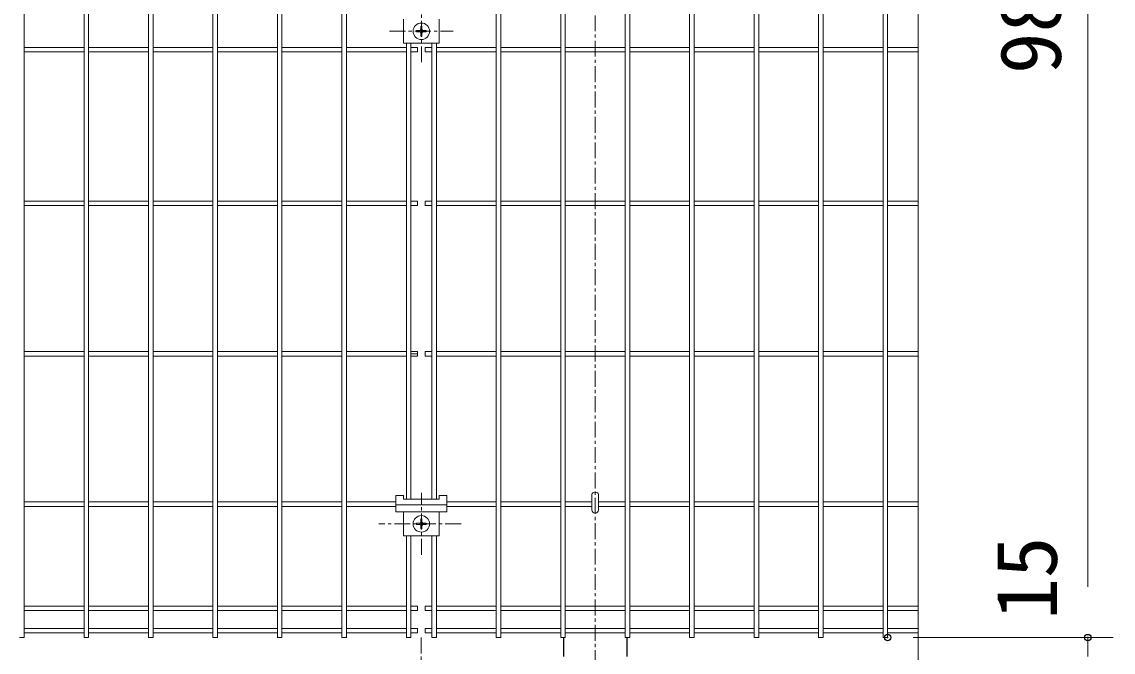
# Model space of a CAD drawing. Units: millimetres, scale not verified. Extents: x -4200 to 4200, y -2970 to 2970.
# Drawn here: x -1641 to -781, y -627 to -131 of the extents above; entities that cross this region are included whole.
import ezdxf
from ezdxf.enums import TextEntityAlignment as Align

# ---------------------------------------------------------------- set-up
doc = ezdxf.new("R2010")
doc.units = ezdxf.units.MM
doc.header["$LTSCALE"] = 10
doc.header["$PDMODE"] = 32
doc.header["$PDSIZE"] = 5
doc.linetypes.add('USER1', pattern=[2, 1.25, -0.25, 0.25, -0.25])
for name, color, linetype, lineweight in [('0-0_D-STR2', 7, 'Continuous', 9), ('0-2_D-STR-DIM', 7, 'Continuous', 13), ('0-6_D-BMK', 2, 'USER1', 13), ('0-7_D-STR3', 3, 'Continuous', 13), ('0-8_D-STR1', 1, 'Continuous', 25)]:
    doc.layers.add(name, color=color, linetype=linetype, lineweight=lineweight)
doc.layers.add('0-4_DEFPOINTS', color=7, linetype='Continuous')
doc.styles.add('ＭＳ ゴシック', font='')
doc.styles.get('ＭＳ ゴシック').set_extended_font_data('MS Gothic')

msp = doc.modelspace()

# ---------------------------------------------------------------- linework, layer by layer
at = {"layer": '0-0_D-STR2'}
for p, q in [((-1638.94, 368.97), (-1638.94, -615.58)), ((-1591.77, 368.97), (-1591.77, -615.58)), ((-1588.17, 368.97), (-1588.17, -615.58)), ((-1541, 368.97), (-1541, -615.58)), ((-1537.4, 368.97), (-1537.4, -615.58)), ((-1490.23, 368.97), (-1490.23, -615.58)), ((-1486.63, 368.97), (-1486.63, -615.58)), ((-1439.46, 368.97), (-1439.46, -615.58)), ((-1435.86, 368.97), (-1435.86, -615.58)), ((-1388.69, 368.97), (-1388.69, -615.58)), ((-1385.09, 368.97), (-1385.09, -615.58)), ((-1267.12, 368.97), (-1267.12, -615.58)), ((-1263.52, 368.97), (-1263.52, -615.58)), ((-1216.35, 368.97), (-1216.35, -615.58)), ((-1212.75, 368.97), (-1212.75, -615.58)), ((-1165.58, 368.97), (-1165.58, -615.58)), ((-1161.98, 368.97), (-1161.98, -615.58)), ((-1114.81, 368.97), (-1114.81, -615.58)), ((-1111.21, 368.97), (-1111.21, -615.58)), ((-1064.04, 368.97), (-1064.04, -615.58)), ((-1060.44, 368.97), (-1060.44, -615.58)), ((-1013.27, 368.97), (-1013.27, -615.58)), ((-1009.67, 368.97), (-1009.67, -615.58)), ((-962.51, 368.97), (-962.51, -615.58)), ((-958.91, 368.97), (-958.91, -615.58)), ((-1591.77, -150.78), (-1638.94, -150.78)), ((-1591.77, -154.38), (-1638.94, -154.38)), ((-1541, -150.78), (-1588.17, -150.78)), ((-1541, -154.38), (-1588.17, -154.38)), ((-1490.23, -150.78), (-1537.4, -150.78)), ((-1490.23, -154.38), (-1537.4, -154.38)), ((-1439.46, -150.78), (-1486.63, -150.78)), ((-1439.46, -154.38), (-1486.63, -154.38)), ((-1388.69, -150.78), (-1435.86, -150.78)), ((-1388.69, -154.38), (-1435.86, -154.38)), ((-1337.92, -150.78), (-1385.09, -150.78)), ((-1337.92, -154.38), (-1385.09, -154.38)), ((-1337.92, -147.6), (-1337.92, -506.63)), ((-1334.32, -147.6), (-1334.32, -506.63)), ((-1329.12, -150.78), (-1334.32, -150.78)), ((-1323.1, -150.78), (-1323.1, -154.38)), ((-1323.1, -150.78), (-1317.9, -150.78)), ((-1323.1, -154.38), (-1317.9, -154.38)), ((-1317.89, -147.6), (-1317.89, -148.2)), ((-1317.89, -147.6), (-1317.89, -506.63)), ((-1314.29, -147.6), (-1314.29, -148.2)), ((-1314.29, -147.6), (-1314.29, -506.63)), ((-1267.12, -150.78), (-1314.29, -150.78)), ((-1267.12, -154.38), (-1314.29, -154.38)), ((-1216.35, -150.78), (-1263.52, -150.78)), ((-1216.35, -154.38), (-1263.52, -154.38)), ((-1165.58, -150.78), (-1212.75, -150.78)), ((-1165.58, -154.38), (-1212.75, -154.38)), ((-1114.81, -150.78), (-1161.98, -150.78)), ((-1114.81, -154.38), (-1161.98, -154.38)), ((-1064.04, -150.78), (-1111.21, -150.78)), ((-1064.04, -154.38), (-1111.21, -154.38)), ((-1013.27, -150.78), (-1060.44, -150.78)), ((-1013.27, -154.38), (-1060.44, -154.38)), ((-962.51, -150.78), (-1009.67, -150.78)), ((-962.51, -154.38), (-1009.67, -154.38)), ((-934.83, -150.78), (-958.91, -150.78)), ((-934.83, -154.38), (-958.91, -154.38)), ((-1317.89, -179.6), (-1317.89, -506.63)), ((-1314.29, -179.6), (-1314.29, -506.63)), ((-1591.77, -271.78), (-1638.94, -271.78)), ((-1541, -271.78), (-1588.17, -271.78)), ((-1490.23, -271.78), (-1537.4, -271.78)), ((-1439.46, -271.78), (-1486.63, -271.78)), ((-1388.69, -271.78), (-1435.86, -271.78)), ((-1337.92, -271.78), (-1385.09, -271.78)), ((-1329.12, -271.78), (-1334.32, -271.78)), ((-1329.12, -271.78), (-1329.12, -275.38)), ((-1323.1, -271.78), (-1317.9, -271.78)), ((-1323.1, -271.78), (-1323.1, -275.38)), ((-1323.1, -271.95), (-1323.1, -275.55)), ((-1267.12, -271.78), (-1314.29, -271.78)), ((-1216.35, -271.78), (-1263.52, -271.78)), ((-1165.58, -271.78), (-1212.75, -271.78)), ((-1114.81, -271.78), (-1161.98, -271.78)), ((-1064.04, -271.78), (-1111.21, -271.78)), ((-1013.27, -271.78), (-1060.44, -271.78)), ((-962.51, -271.78), (-1009.67, -271.78)), ((-934.83, -271.78), (-958.91, -271.78)), ((-1591.77, -275.38), (-1638.94, -275.38)), ((-1541, -275.38), (-1588.17, -275.38)), ((-1490.23, -275.38), (-1537.4, -275.38)), ((-1439.46, -275.38), (-1486.63, -275.38)), ((-1388.69, -275.38), (-1435.86, -275.38)), ((-1337.92, -275.38), (-1385.09, -275.38)), ((-1329.12, -275.38), (-1334.32, -275.38)), ((-1323.1, -275.38), (-1317.9, -275.38)), ((-1267.12, -275.38), (-1314.29, -275.38)), ((-1216.35, -275.38), (-1263.52, -275.38)), ((-1165.58, -275.38), (-1212.75, -275.38)), ((-1114.81, -275.38), (-1161.98, -275.38)), ((-1064.04, -275.38), (-1111.21, -275.38)), ((-1013.27, -275.38), (-1060.44, -275.38)), ((-962.51, -275.38), (-1009.67, -275.38)), ((-934.83, -275.38), (-958.91, -275.38)), ((-1591.77, -390.28), (-1638.94, -390.28)), ((-1591.77, -393.88), (-1638.94, -393.88)), ((-1541, -390.28), (-1588.17, -390.28)), ((-1541, -393.88), (-1588.17, -393.88)), ((-1490.23, -390.28), (-1537.4, -390.28)), ((-1490.23, -393.88), (-1537.4, -393.88)), ((-1439.46, -390.28), (-1486.63, -390.28)), ((-1439.46, -393.88), (-1486.63, -393.88)), ((-1388.69, -390.28), (-1435.86, -390.28)), ((-1388.69, -393.88), (-1435.86, -393.88)), ((-1337.92, -390.28), (-1385.09, -390.28)), ((-1337.92, -393.88), (-1385.09, -393.88)), ((-1329.12, -390.28), (-1334.32, -390.28)), ((-1329.12, -392.08), (-1334.32, -392.08)), ((-1329.12, -393.88), (-1334.32, -393.88)), ((-1329.12, -390.28), (-1329.12, -393.88)), ((-1323.1, -390.28), (-1323.1, -393.88)), ((-1323.1, -390.28), (-1317.9, -390.28)), ((-1323.1, -393.88), (-1317.9, -393.88)), ((-1267.12, -390.28), (-1314.29, -390.28)), ((-1267.12, -393.88), (-1314.29, -393.88)), ((-1216.35, -390.28), (-1263.52, -390.28)), ((-1216.35, -393.88), (-1263.52, -393.88)), ((-1165.58, -390.28), (-1212.75, -390.28)), ((-1165.58, -393.88), (-1212.75, -393.88)), ((-1114.81, -390.28), (-1161.98, -390.28)), ((-1114.81, -393.88), (-1161.98, -393.88)), ((-1064.04, -390.28), (-1111.21, -390.28)), ((-1064.04, -393.88), (-1111.21, -393.88)), ((-1013.27, -390.28), (-1060.44, -390.28)), ((-1013.27, -393.88), (-1060.44, -393.88)), ((-962.51, -390.28), (-1009.67, -390.28)), ((-962.51, -393.88), (-1009.67, -393.88)), ((-934.83, -390.28), (-958.91, -390.28)), ((-934.83, -393.88), (-958.91, -393.88)), ((-1267.12, -508.78), (-1306.1, -508.78)), ((-1337.92, -535.53), (-1337.92, -615.58)), ((-1334.32, -535.53), (-1334.32, -615.58)), ((-1317.89, -535.53), (-1317.89, -615.58)), ((-1317.89, -535.53), (-1317.89, -615.58)), ((-1314.29, -535.53), (-1314.29, -615.58)), ((-1314.29, -535.53), (-1314.29, -615.58)), ((-1638.94, -615.58), (-1642.54, -615.58)), ((-1588.17, -615.58), (-1591.77, -615.58)), ((-1537.4, -615.58), (-1541, -615.58)), ((-1486.63, -615.58), (-1490.23, -615.58)), ((-1435.86, -615.58), (-1439.46, -615.58)), ((-1385.09, -615.58), (-1388.69, -615.58)), ((-1334.32, -615.58), (-1337.92, -615.58)), ((-1314.29, -615.58), (-1317.89, -615.58)), ((-1263.52, -615.58), (-1267.12, -615.58)), ((-1212.75, -615.58), (-1216.35, -615.58)), ((-1161.98, -615.58), (-1165.58, -615.58)), ((-1111.21, -615.58), (-1114.81, -615.58)), ((-1060.44, -615.58), (-1064.04, -615.58)), ((-1009.67, -615.58), (-1013.27, -615.58)), ((-958.91, -615.58), (-962.51, -615.58))]:
    msp.add_line(p, q, dxfattribs=at)
at = {"layer": '0-0_D-STR2', "color": 4}
for p, q in [((-1591.77, -508.78), (-1638.94, -508.78)), ((-1591.77, -512.38), (-1638.94, -512.38)), ((-1541, -508.78), (-1588.17, -508.78)), ((-1541, -512.38), (-1588.17, -512.38)), ((-1490.23, -508.78), (-1537.4, -508.78)), ((-1490.23, -512.38), (-1537.4, -512.38)), ((-1439.46, -508.78), (-1486.63, -508.78)), ((-1439.46, -512.38), (-1486.63, -512.38)), ((-1388.69, -508.78), (-1435.86, -508.78)), ((-1388.69, -512.38), (-1435.86, -512.38)), ((-1346.13, -508.78), (-1385.09, -508.78)), ((-1346.13, -512.38), (-1385.09, -512.38)), ((-1267.12, -508.78), (-1306.13, -508.78)), ((-1267.12, -512.38), (-1306.13, -512.38)), ((-1216.35, -508.78), (-1263.52, -508.78)), ((-1216.35, -512.38), (-1263.52, -512.38)), ((-1191.78, -508.78), (-1212.75, -508.78)), ((-1191.78, -512.38), (-1212.75, -512.38)), ((-1165.58, -508.78), (-1186.58, -508.78)), ((-1165.58, -512.38), (-1186.58, -512.38)), ((-1114.81, -508.78), (-1161.98, -508.78)), ((-1114.81, -512.38), (-1161.98, -512.38)), ((-1064.04, -508.78), (-1111.21, -508.78)), ((-1064.04, -512.38), (-1111.21, -512.38)), ((-1013.27, -508.78), (-1060.44, -508.78)), ((-1013.27, -512.38), (-1060.44, -512.38)), ((-962.51, -508.78), (-1009.67, -508.78)), ((-962.51, -512.38), (-1009.67, -512.38)), ((-934.83, -508.78), (-958.91, -508.78)), ((-934.83, -512.38), (-958.91, -512.38)), ((-1591.77, -590.76), (-1638.94, -590.76)), ((-1541, -590.76), (-1588.17, -590.76)), ((-1490.23, -590.76), (-1537.4, -590.76)), ((-1439.46, -590.76), (-1486.63, -590.76)), ((-1388.69, -590.76), (-1435.86, -590.76)), ((-1337.92, -590.76), (-1385.09, -590.76)), ((-1329.12, -590.76), (-1334.32, -590.76)), ((-1323.1, -590.76), (-1317.9, -590.76)), ((-1323.1, -590.76), (-1323.1, -594.36)), ((-1267.12, -590.76), (-1314.29, -590.76)), ((-1216.35, -590.76), (-1263.52, -590.76)), ((-1165.58, -590.76), (-1212.75, -590.76)), ((-1114.81, -590.76), (-1161.98, -590.76)), ((-1064.04, -590.76), (-1111.21, -590.76)), ((-1013.27, -590.76), (-1060.44, -590.76)), ((-962.51, -590.76), (-1009.67, -590.76)), ((-934.83, -590.76), (-958.91, -590.76)), ((-1591.77, -594.36), (-1638.94, -594.36)), ((-1541, -594.36), (-1588.17, -594.36)), ((-1490.23, -594.36), (-1537.4, -594.36)), ((-1439.46, -594.36), (-1486.63, -594.36)), ((-1388.69, -594.36), (-1435.86, -594.36)), ((-1337.92, -594.36), (-1385.09, -594.36)), ((-1323.1, -594.36), (-1317.9, -594.36)), ((-1267.12, -594.36), (-1314.29, -594.36)), ((-1216.35, -594.36), (-1263.52, -594.36)), ((-1165.58, -594.36), (-1212.75, -594.36)), ((-1114.81, -594.36), (-1161.98, -594.36)), ((-1064.04, -594.36), (-1111.21, -594.36)), ((-1013.27, -594.36), (-1060.44, -594.36)), ((-962.51, -594.36), (-1009.67, -594.36)), ((-934.83, -594.36), (-958.91, -594.36)), ((-1591.77, -608.38), (-1638.94, -608.38)), ((-1541, -608.38), (-1588.17, -608.38)), ((-1490.23, -608.38), (-1537.4, -608.38)), ((-1439.46, -608.38), (-1486.63, -608.38)), ((-1388.69, -608.38), (-1435.86, -608.38)), ((-1337.92, -608.38), (-1385.09, -608.38)), ((-1329.12, -608.38), (-1334.32, -608.38)), ((-1329.12, -608.38), (-1329.12, -611.98)), ((-1323.1, -608.38), (-1317.9, -608.38)), ((-1323.1, -608.38), (-1323.1, -611.98)), ((-1267.12, -608.38), (-1314.29, -608.38)), ((-1216.35, -608.38), (-1263.52, -608.38)), ((-1165.58, -608.38), (-1212.75, -608.38)), ((-1114.81, -608.38), (-1161.98, -608.38)), ((-1064.04, -608.38), (-1111.21, -608.38)), ((-1013.27, -608.38), (-1060.44, -608.38)), ((-962.51, -608.38), (-1009.67, -608.38)), ((-934.83, -608.38), (-958.91, -608.38)), ((-1591.77, -611.98), (-1638.94, -611.98)), ((-1541, -611.98), (-1588.17, -611.98)), ((-1490.23, -611.98), (-1537.4, -611.98)), ((-1439.46, -611.98), (-1486.63, -611.98)), ((-1388.69, -611.98), (-1435.86, -611.98)), ((-1337.92, -611.98), (-1385.09, -611.98)), ((-1329.12, -611.98), (-1334.32, -611.98)), ((-1323.1, -611.98), (-1317.9, -611.98)), ((-1267.12, -611.98), (-1314.29, -611.98)), ((-1216.35, -611.98), (-1263.52, -611.98)), ((-1165.58, -611.98), (-1212.75, -611.98)), ((-1114.81, -611.98), (-1161.98, -611.98)), ((-1064.04, -611.98), (-1111.21, -611.98)), ((-1013.27, -611.98), (-1060.44, -611.98)), ((-962.51, -611.98), (-1009.67, -611.98)), ((-934.83, -611.98), (-958.91, -611.98))]:
    msp.add_line(p, q, dxfattribs=at)
at = {"layer": '0-0_D-STR2'}
msp.add_lwpolyline([(-1329.12, -150.78), (-1329.12, -154.38), (-1334.32, -154.38)], dxfattribs=at)
at = {"layer": '0-0_D-STR2', "color": 4}
msp.add_lwpolyline([(-1329.12, -590.76), (-1329.12, -594.36), (-1334.32, -594.36)], dxfattribs=at)
at = {"layer": '0-2_D-STR-DIM'}
for p, q in [((-934.83, 883.32), (-934.83, -1646.03)), ((-801.28, 328.97), (-801.28, -575.58)), ((-801.28, -575.58), (-801.28, -535.58)), ((-938.91, -615.58), (-781.28, -615.58)), ((-938.91, -615.58), (-781.28, -615.58)), ((-801.28, -615.58), (-801.28, -630.58))]:
    msp.add_line(p, q, dxfattribs=at)
at = {"layer": '0-4_DEFPOINTS'}
for p in [(-958.91, -615.58), (-958.91, -615.58), (-801.28, -615.58)]:
    msp.add_point(p, dxfattribs=at)
at = {"layer": '0-6_D-BMK'}
for p, q in [((-1189.18, 794.42), (-1189.18, -1980.33)), ((-1326.1, -162.5), (-1326.1, -113.7)), ((-1351.13, -138.1), (-1301.13, -138.1)), ((-1326.1, -550.43), (-1326.1, -501.63)), ((-1294.8, -526.03), (-1359.62, -526.03)), ((-1326.14, -688.03), (-1326.14, -615.62))]:
    msp.add_line(p, q, dxfattribs=at)
at = {"layer": '0-7_D-STR3'}
for p, q in [((-1340.13, -128.6), (-1340.13, -147.6)), ((-1312.13, -128.6), (-1312.13, -147.6)), ((-1326.6, -134.6), (-1326.6, -136.6)), ((-1325.6, -134.6), (-1325.6, -136.6)), ((-1329.6, -137.6), (-1327.6, -137.6)), ((-1329.6, -138.6), (-1327.6, -138.6)), ((-1326.6, -141.6), (-1326.6, -139.6)), ((-1325.6, -141.6), (-1325.6, -139.6)), ((-1322.6, -137.6), (-1324.6, -137.6)), ((-1322.6, -138.6), (-1324.6, -138.6)), ((-1340.13, -147.6), (-1312.13, -147.6)), ((-1346.13, -503.73), (-1340.13, -503.73)), ((-1346.13, -503.73), (-1346.13, -516.53)), ((-1340.13, -503.73), (-1340.13, -506.63)), ((-1340.13, -506.63), (-1312.13, -506.63)), ((-1312.13, -503.73), (-1312.13, -506.63)), ((-1191.78, -502.86), (-1191.78, -515.03)), ((-1191.75, -502.86), (-1191.75, -515.03)), ((-1186.58, -502.86), (-1186.58, -515.03)), ((-1186.55, -502.86), (-1186.55, -515.03)), ((-1346.13, -511.03), (-1306.13, -511.03)), ((-1346.13, -516.53), (-1306.13, -516.53)), ((-1340.13, -516.53), (-1340.13, -535.53)), ((-1326.6, -522.53), (-1326.6, -524.53)), ((-1325.6, -522.53), (-1325.6, -524.53)), ((-1312.13, -516.53), (-1312.13, -535.53)), ((-1329.6, -525.53), (-1327.6, -525.53)), ((-1329.6, -526.53), (-1327.6, -526.53)), ((-1326.6, -529.53), (-1326.6, -527.53)), ((-1325.6, -529.53), (-1325.6, -527.53)), ((-1322.6, -525.53), (-1324.6, -525.53)), ((-1322.6, -526.53), (-1324.6, -526.53)), ((-1340.13, -535.53), (-1312.13, -535.53))]:
    msp.add_line(p, q, dxfattribs=at)
msp.add_lwpolyline([(-1312.13, -503.73), (-1306.13, -503.73), (-1306.13, -516.53)], dxfattribs=at)
for centre in [(-1326.1, -138.1), (-1326.1, -526.03)]:
    msp.add_circle(centre, 6.5, dxfattribs=at)
for centre, radius, start, end in [((-1327.6, -136.6), 1, 270, 0.00001), ((-1326.1, -134.6), 0.5, 0, 179.99999), ((-1324.6, -136.6), 1, 180.00001, 270), ((-1329.6, -138.1), 0.5, 90.00001, 270), ((-1327.6, -139.6), 1, 0, 90), ((-1326.1, -141.6), 0.5, 180.00002, 0.00001), ((-1324.6, -139.6), 1, 90, 180.00001), ((-1322.6, -138.1), 0.5, 270.00049, 90.00046), ((-1189.18, -515.03), 2.6, 180, 0), ((-1189.15, -515.03), 2.6, 180, 0), ((-1326.1, -522.53), 0.5, 0, 179.99999), ((-1329.6, -526.03), 0.5, 90.00001, 270), ((-1327.6, -524.53), 1, 270, 0.00001), ((-1327.6, -527.53), 1, 0, 90), ((-1326.1, -529.53), 0.5, 180.00002, 0.00001), ((-1324.6, -524.53), 1, 180.00001, 270), ((-1324.6, -527.53), 1, 90, 180.00001), ((-1322.6, -526.03), 0.5, 270.00049, 90.00046)]:
    msp.add_arc(centre, radius, start, end, dxfattribs=at)
for centre in [(-1189.18, -502.88), (-1189.15, -502.88)]:
    msp.add_ellipse(centre, major_axis=(-2.6, 0), ratio=0.649974, start_param=3.141593, end_param=6.283185, dxfattribs=at)
at = {"layer": '0-8_D-STR1'}
for p, q in [((-1214.18, -615.58), (-1214.18, -630.58)), ((-1164.18, -615.58), (-1164.18, -630.58))]:
    msp.add_line(p, q, dxfattribs=at)

# ---------------------------------------------------------------- texts
at = {"layer": '0-2_D-STR-DIM', "style": 'ＭＳ ゴシック'}
for s, p in [('985', (-808.03, -171.78)), ('15', (-811.18, -601.46))]:
    msp.add_text(s, height=48.09, rotation=90, dxfattribs=at).set_placement(p, align=Align.BOTTOM_LEFT)

doc.saveas('drawing.dxf')
